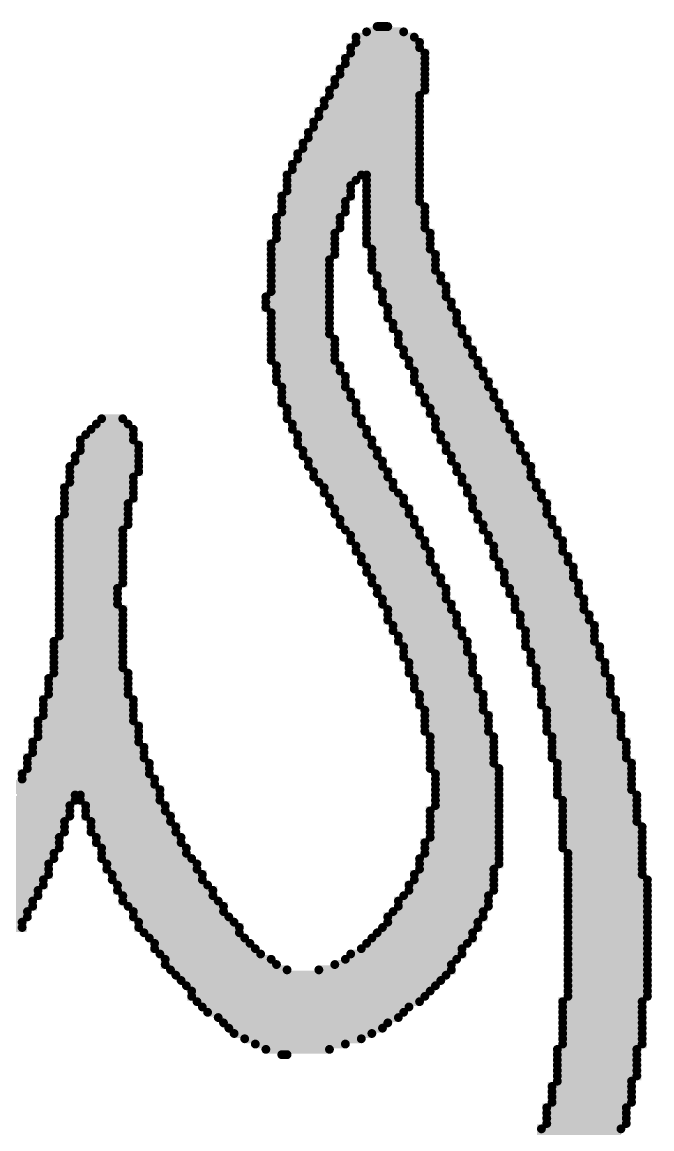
# Model space of a CAD drawing. Extents: x -3 to 111, y -1 to 54.
# Drawn here: x 79.297 to 81.108, y 12.597 to 15.78 of the extents above; entities that cross this region are included whole.
import ezdxf

# ---------------------------------------------------------------- set-up
doc = ezdxf.new("R2010")
doc.units = 0
doc.layers.add('PART_TOP_2DLINE_126', color=254, linetype='CONTINUOUS')

# ---------------------------------------------------------------- blocks, each defined once
blk = doc.blocks.new('SMOOTH_0$0254')
at = {"const_width": 0.0127}
blk.add_lwpolyline([(-0.00635, 0, 1), (0.00635, 0, 1)], format="xyb", close=True, dxfattribs=at)
blk = doc.blocks.new('PART_BODY_TOP_176')
at = {"layer": 'PART_TOP_2DLINE_126', "const_width": 0.0254}
for points in [[(5.8586, 5.5619), (5.9653, 5.5619)], [(5.8891, 5.5771), (5.9196, 5.5771)], [(6.011, 5.1352), (5.8586, 5.1352), (5.8586, 5.1504), (6.011, 5.1504), (6.011, 5.1657), (5.6452, 5.1657), (5.6452, 5.1809), (6.011, 5.1809), (6.011, 5.1961), (5.6605, 5.1961), (5.6605, 5.2114), (6.011, 5.2114), (6.011, 5.2266), (5.6757, 5.2266), (5.6757, 5.2419), (6.011, 5.2419), (6.011, 5.2571), (5.691, 5.2571), (5.691, 5.2723), (6.011, 5.2723), (6.011, 5.2876), (5.7062, 5.2876), (5.7062, 5.3028), (6.011, 5.3028), (6.011, 5.3181), (5.7214, 5.3181), (5.7214, 5.3333), (6.011, 5.3333), (6.011, 5.3485), (5.7367, 5.3485), (5.7367, 5.3638), (6.011, 5.3638), (6.011, 5.379), (5.7519, 5.379), (5.7519, 5.3943), (6.0262, 5.3943), (6.0262, 5.4095), (5.7672, 5.4095), (5.7672, 5.4247), (6.0262, 5.4247), (6.0262, 5.44), (5.7824, 5.44), (5.7824, 5.4552), (6.0262, 5.4552), (6.0262, 5.4705), (5.7976, 5.4705), (5.7976, 5.4857), (6.0262, 5.4857), (6.0262, 5.5009), (5.8129, 5.5009), (5.8129, 5.5162), (6.011, 5.5162), (6.011, 5.5314), (5.8281, 5.5314), (5.8281, 5.5467), (5.9958, 5.5467)], [(5.8281, 5.1352), (5.63, 5.1352), (5.63, 5.1504), (5.8434, 5.1504)], [(5.7976, 5.0437), (5.6148, 5.0437), (5.6148, 5.059), (5.7976, 5.059), (5.7976, 5.0742), (5.6148, 5.0742), (5.6148, 5.0895), (5.8129, 5.0895), (5.8129, 5.1047), (5.63, 5.1047), (5.63, 5.1199), (5.8129, 5.1199)], [(6.0262, 5.059), (5.8586, 5.059), (5.8586, 5.0742), (6.011, 5.0742), (6.011, 5.0895), (5.8586, 5.0895), (5.8586, 5.1047), (6.011, 5.1047), (6.011, 5.1199), (5.8586, 5.1199)], [(5.7824, 4.998), (5.5995, 4.998), (5.5995, 5.0133), (5.7824, 5.0133), (5.7824, 5.0285), (5.5995, 5.0285)], [(5.8738, 4.8761), (6.0567, 4.8761), (6.0567, 4.8913), (5.8738, 4.8913), (5.8738, 4.9066), (6.0567, 4.9066), (6.0567, 4.9218), (5.8738, 4.9218), (5.8738, 4.9371), (6.0415, 4.9371), (6.0415, 4.9523), (5.8586, 4.9523), (5.8586, 4.9675), (6.0415, 4.9675), (6.0415, 4.9828), (5.8586, 4.9828), (5.8586, 4.998), (6.0262, 4.998), (6.0262, 5.0133), (5.8586, 5.0133), (5.8586, 5.0285), (6.0262, 5.0285), (6.0262, 5.0437), (5.8586, 5.0437)], [(5.7519, 4.8761), (5.5843, 4.8761), (5.5843, 4.8913), (5.7519, 4.8913), (5.7519, 4.9066), (5.5843, 4.9066), (5.5843, 4.9218), (5.7672, 4.9218), (5.7672, 4.9371), (5.5843, 4.9371), (5.5843, 4.9523), (5.7672, 4.9523), (5.7672, 4.9675), (5.5995, 4.9675), (5.5995, 4.9828), (5.7672, 4.9828)], [(5.5843, 4.8609), (5.7519, 4.8609), (5.7519, 4.8456), (5.5843, 4.8456), (5.5843, 4.8304), (5.7519, 4.8304), (5.7519, 4.8151), (5.5843, 4.8151)], [(5.8891, 4.8609), (6.072, 4.8609), (6.072, 4.8456), (5.8891, 4.8456), (5.8891, 4.8304), (6.0872, 4.8304), (6.0872, 4.8151), (5.9043, 4.8151), (5.9043, 4.7999), (6.0872, 4.7999)], [(5.569, 4.7999), (5.7519, 4.7999), (5.7519, 4.7847), (5.569, 4.7847), (5.569, 4.7694), (5.7519, 4.7694), (5.7519, 4.7542), (5.5843, 4.7542), (5.5843, 4.7389), (5.7519, 4.7389), (5.7519, 4.7237), (5.5843, 4.7237), (5.5843, 4.7085), (5.7519, 4.7085), (5.7519, 4.6932), (5.5843, 4.6932)], [(5.9043, 4.7847), (6.1024, 4.7847), (6.1024, 4.7694), (5.9196, 4.7694)], [(6.1177, 4.7542), (5.9196, 4.7542), (5.9196, 4.7389), (6.1177, 4.7389), (6.1177, 4.7237), (5.9348, 4.7237), (5.9348, 4.7085), (6.1329, 4.7085), (6.1329, 4.6932), (5.95, 4.6932), (5.95, 4.678), (6.1482, 4.678), (6.1482, 4.6627), (5.95, 4.6627)], [(5.7672, 4.678), (5.5843, 4.678), (5.5843, 4.6627), (5.7672, 4.6627), (5.7672, 4.6475), (5.5843, 4.6475), (5.5843, 4.6323), (5.7672, 4.6323), (5.7672, 4.617), (5.5843, 4.617)], [(5.9653, 4.6475), (6.1634, 4.6475), (6.1634, 4.6323), (5.9653, 4.6323)], [(5.9805, 4.617), (6.1786, 4.617), (6.1786, 4.6018), (5.9805, 4.6018)], [(5.5995, 4.6018), (5.7824, 4.6018), (5.7824, 4.5865), (5.5995, 4.5865), (5.5995, 4.5713), (5.7976, 4.5713), (5.7976, 4.5561), (5.5995, 4.5561)], [(5.9958, 4.5865), (6.1939, 4.5865), (6.1939, 4.5713), (5.9958, 4.5713), (5.9958, 4.5561), (6.2091, 4.5561), (6.2091, 4.5408), (6.011, 4.5408), (6.011, 4.5256), (6.2244, 4.5256), (6.2244, 4.5103), (6.0262, 4.5103), (6.0262, 4.4951), (6.2396, 4.4951), (6.2396, 4.4799), (6.0415, 4.4799), (6.0415, 4.4646), (6.2548, 4.4646), (6.2548, 4.4494), (6.0567, 4.4494), (6.0567, 4.4341), (6.2701, 4.4341), (6.2701, 4.4189), (6.0567, 4.4189)], [(5.7976, 4.5408), (5.6148, 4.5408), (5.6148, 4.5256), (5.8129, 4.5256), (5.8129, 4.5103), (5.6148, 4.5103), (5.6148, 4.4951), (5.8281, 4.4951), (5.8281, 4.4799), (5.63, 4.4799), (5.63, 4.4646), (5.8281, 4.4646)], [(5.0966, 4.4494), (5.1576, 4.4494)], [(5.63, 4.4494), (5.8434, 4.4494), (5.8434, 4.4341), (5.6452, 4.4341), (5.6452, 4.4189), (5.8586, 4.4189), (5.8586, 4.4037), (5.6605, 4.4037), (5.6605, 4.3884), (5.8738, 4.3884), (5.8738, 4.3732), (5.6605, 4.3732)], [(5.0661, 4.4189), (5.188, 4.4189)], [(5.0814, 4.4341), (5.1728, 4.4341)], [(5.0509, 4.4037), (5.188, 4.4037), (5.188, 4.3884), (5.0356, 4.3884), (5.0356, 4.3732), (5.2033, 4.3732), (5.2033, 4.3579), (5.0356, 4.3579)], [(6.2853, 4.4037), (6.072, 4.4037), (6.072, 4.3884), (6.2853, 4.3884)], [(5.6757, 4.3579), (5.8891, 4.3579), (5.8891, 4.3427), (5.6757, 4.3427)], [(6.3006, 4.3732), (6.0872, 4.3732), (6.0872, 4.3579), (6.3006, 4.3579)], [(5.0204, 4.3427), (5.2033, 4.3427), (5.2033, 4.3275), (5.0204, 4.3275)], [(5.691, 4.3275), (5.9043, 4.3275), (5.9043, 4.3122), (5.691, 4.3122)], [(6.1024, 4.3427), (6.3158, 4.3427), (6.3158, 4.3275), (6.1024, 4.3275)], [(5.0052, 4.3122), (5.2033, 4.3122), (5.2033, 4.297), (5.0052, 4.297), (5.0052, 4.2817), (5.188, 4.2817), (5.188, 4.2665), (5.0052, 4.2665)], [(5.7062, 4.297), (5.9196, 4.297), (5.9196, 4.2817), (5.7062, 4.2817)], [(6.1177, 4.3122), (6.331, 4.3122), (6.331, 4.297), (6.1177, 4.297)], [(5.7214, 4.2665), (5.9348, 4.2665), (5.9348, 4.2513), (5.7367, 4.2513), (5.7367, 4.236), (5.95, 4.236)], [(6.331, 4.2817), (6.1329, 4.2817), (6.1329, 4.2665), (6.3463, 4.2665), (6.3463, 4.2513), (6.1482, 4.2513), (6.1482, 4.236), (6.3615, 4.236), (6.3615, 4.2208), (6.1634, 4.2208), (6.1634, 4.2055), (6.3768, 4.2055), (6.3768, 4.1903), (6.1634, 4.1903)], [(5.188, 4.2513), (4.9899, 4.2513), (4.9899, 4.236), (5.188, 4.236), (5.188, 4.2208), (4.9899, 4.2208), (4.9899, 4.2055), (5.1728, 4.2055), (5.1728, 4.1903), (4.9899, 4.1903), (4.9899, 4.1751), (5.1728, 4.1751), (5.1728, 4.1598), (4.9747, 4.1598)], [(5.7519, 4.2208), (5.9653, 4.2208), (5.9653, 4.2055), (5.7519, 4.2055)], [(5.7672, 4.1903), (5.9805, 4.1903), (5.9805, 4.1751), (5.7672, 4.1751)], [(5.7824, 4.1598), (5.9958, 4.1598), (5.9958, 4.1446), (5.7824, 4.1446)], [(6.3768, 4.1751), (6.1786, 4.1751), (6.1786, 4.1598), (6.392, 4.1598), (6.392, 4.1446), (6.1939, 4.1446), (6.1939, 4.1293), (6.4072, 4.1293), (6.4072, 4.1141), (6.2091, 4.1141), (6.2091, 4.0989), (6.4225, 4.0989), (6.4225, 4.0836), (6.2244, 4.0836)], [(5.1728, 4.1446), (4.9747, 4.1446), (4.9747, 4.1293), (5.1576, 4.1293), (5.1576, 4.1141), (4.9747, 4.1141), (4.9747, 4.0989), (5.1576, 4.0989), (5.1576, 4.0836), (4.9747, 4.0836)], [(5.7976, 4.1293), (6.011, 4.1293), (6.011, 4.1141), (5.8129, 4.1141), (5.8129, 4.0989), (6.0262, 4.0989), (6.0262, 4.0836), (5.8281, 4.0836), (5.8281, 4.0684), (6.0415, 4.0684)], [(5.1576, 4.0684), (4.9747, 4.0684), (4.9747, 4.0531), (5.1576, 4.0531), (5.1576, 4.0379), (4.9747, 4.0379), (4.9747, 4.0227), (5.1576, 4.0227), (5.1576, 4.0074), (4.9747, 4.0074), (4.9747, 3.9922), (5.1576, 3.9922), (5.1576, 3.9769), (4.9747, 3.9769)], [(6.4225, 4.0684), (6.2244, 4.0684), (6.2244, 4.0531), (6.4377, 4.0531), (6.4377, 4.0379), (6.2396, 4.0379), (6.2396, 4.0227), (6.453, 4.0227), (6.453, 4.0074), (6.2548, 4.0074), (6.2548, 3.9922), (6.453, 3.9922)], [(5.8434, 4.0531), (6.0415, 4.0531), (6.0415, 4.0379), (5.8434, 4.0379)], [(5.8586, 4.0227), (6.0567, 4.0227), (6.0567, 4.0074), (5.8586, 4.0074)], [(5.8738, 3.9922), (6.072, 3.9922), (6.072, 3.9769), (5.8738, 3.9769)], [(6.2548, 3.9769), (6.4682, 3.9769), (6.4682, 3.9617), (6.2701, 3.9617), (6.2701, 3.9465), (6.4682, 3.9465)], [(5.1423, 3.9617), (4.9747, 3.9617), (4.9747, 3.9465), (5.1423, 3.9465), (5.1423, 3.9312), (4.9747, 3.9312), (4.9747, 3.916), (5.1423, 3.916)], [(5.8891, 3.9617), (6.0872, 3.9617), (6.0872, 3.9465), (5.8891, 3.9465)], [(6.0872, 3.9312), (5.9043, 3.9312), (5.9043, 3.916), (6.1024, 3.916), (6.1024, 3.9007), (5.9196, 3.9007)], [(6.2853, 3.9312), (6.4834, 3.9312), (6.4834, 3.916), (6.2853, 3.916), (6.2853, 3.9007), (6.4834, 3.9007)], [(4.9747, 3.9007), (5.1576, 3.9007), (5.1576, 3.8855), (4.9747, 3.8855), (4.9747, 3.8703), (5.1576, 3.8703), (5.1576, 3.855), (4.9747, 3.855), (4.9747, 3.8398), (5.1576, 3.8398), (5.1576, 3.8245), (4.9747, 3.8245)], [(6.1177, 3.8855), (5.9196, 3.8855), (5.9196, 3.8703), (6.1177, 3.8703), (6.1177, 3.855), (5.9348, 3.855), (5.9348, 3.8398), (6.1329, 3.8398), (6.1329, 3.8245), (5.95, 3.8245), (5.95, 3.8093), (6.1482, 3.8093)], [(6.3006, 3.8855), (6.4987, 3.8855), (6.4987, 3.8703), (6.3006, 3.8703), (6.3006, 3.855), (6.5139, 3.855), (6.5139, 3.8398), (6.3158, 3.8398), (6.3158, 3.8245), (6.5139, 3.8245), (6.5139, 3.8093), (6.3158, 3.8093), (6.3158, 3.7941), (6.5292, 3.7941)], [(4.9594, 3.8093), (5.1576, 3.8093), (5.1576, 3.7941), (4.9594, 3.7941), (4.9594, 3.7788), (5.1576, 3.7788), (5.1576, 3.7636), (4.9594, 3.7636), (4.9594, 3.7483), (5.1576, 3.7483), (5.1576, 3.7331), (4.9594, 3.7331), (4.9594, 3.7179), (5.1728, 3.7179)], [(5.9653, 3.7941), (6.1482, 3.7941), (6.1482, 3.7788), (5.9653, 3.7788), (5.9653, 3.7636), (6.1634, 3.7636), (6.1634, 3.7483), (5.9805, 3.7483), (5.9805, 3.7331), (6.1634, 3.7331), (6.1634, 3.7179), (5.9805, 3.7179)], [(6.331, 3.7788), (6.5292, 3.7788), (6.5292, 3.7636), (6.331, 3.7636), (6.331, 3.7483), (6.5444, 3.7483), (6.5444, 3.7331), (6.3463, 3.7331), (6.3463, 3.7179), (6.5444, 3.7179)], [(4.9442, 3.7026), (5.1728, 3.7026), (5.1728, 3.6874), (4.9442, 3.6874), (4.9442, 3.6721), (5.1728, 3.6721), (5.1728, 3.6569), (4.9442, 3.6569)], [(6.1786, 3.7026), (5.9958, 3.7026), (5.9958, 3.6874), (6.1786, 3.6874), (6.1786, 3.6721), (5.9958, 3.6721)], [(6.5596, 3.7026), (6.3463, 3.7026), (6.3463, 3.6874), (6.5596, 3.6874), (6.5596, 3.6721), (6.3615, 3.6721), (6.3615, 3.6569), (6.5596, 3.6569)], [(6.011, 3.6569), (6.1939, 3.6569), (6.1939, 3.6417), (6.011, 3.6417), (6.011, 3.6264), (6.1939, 3.6264), (6.1939, 3.6112), (6.0262, 3.6112), (6.0262, 3.5959), (6.2091, 3.5959), (6.2091, 3.5807), (6.0262, 3.5807), (6.0262, 3.5655), (6.2091, 3.5655), (6.2091, 3.5502), (6.0262, 3.5502)], [(5.188, 3.6417), (4.929, 3.6417), (4.929, 3.6264), (5.188, 3.6264), (5.188, 3.6112), (4.929, 3.6112), (4.929, 3.5959), (5.188, 3.5959), (5.188, 3.5807), (4.9137, 3.5807), (4.9137, 3.5655), (5.2033, 3.5655), (5.2033, 3.5502), (4.9137, 3.5502), (4.9137, 3.535), (5.2033, 3.535), (5.2033, 3.5197), (4.8985, 3.5197), (4.8985, 3.5045), (5.2185, 3.5045), (5.2185, 3.4893), (4.8985, 3.4893)], [(6.5749, 3.6417), (6.3615, 3.6417), (6.3615, 3.6264), (6.5749, 3.6264), (6.5749, 3.6112), (6.3768, 3.6112), (6.3768, 3.5959), (6.5901, 3.5959), (6.5901, 3.5807), (6.3768, 3.5807), (6.3768, 3.5655), (6.5901, 3.5655), (6.5901, 3.5502), (6.3768, 3.5502)], [(6.2244, 3.535), (6.0415, 3.535), (6.0415, 3.5197), (6.2244, 3.5197), (6.2244, 3.5045), (6.0415, 3.5045), (6.0415, 3.4893), (6.2244, 3.4893), (6.2244, 3.474), (6.0415, 3.474), (6.0415, 3.4588), (6.2244, 3.4588)], [(6.5901, 3.535), (6.392, 3.535), (6.392, 3.5197), (6.6054, 3.5197), (6.6054, 3.5045), (6.392, 3.5045), (6.392, 3.4893), (6.6054, 3.4893), (6.6054, 3.474), (6.392, 3.474)], [(5.2185, 3.474), (4.8832, 3.474), (4.8832, 3.4588), (5.2338, 3.4588)], [(6.4072, 3.4588), (6.6206, 3.4588), (6.6206, 3.4435), (6.4072, 3.4435), (6.4072, 3.4283), (6.6206, 3.4283), (6.6206, 3.4131), (6.4072, 3.4131), (6.4072, 3.3978), (6.6206, 3.3978), (6.6206, 3.3826), (6.4072, 3.3826), (6.4072, 3.3673), (6.6358, 3.3673)], [(4.8832, 3.4435), (5.2338, 3.4435), (5.2338, 3.4283), (4.868, 3.4283), (4.868, 3.4131), (5.249, 3.4131), (5.249, 3.3978), (4.8528, 3.3978), (4.8528, 3.3826), (5.2642, 3.3826), (5.2642, 3.3673), (5.0356, 3.3673), (5.0356, 3.3521), (5.2642, 3.3521)], [(6.0567, 3.4283), (6.2396, 3.4283), (6.2396, 3.4131), (6.0567, 3.4131), (6.0567, 3.3978), (6.2396, 3.3978), (6.2396, 3.3826), (6.0567, 3.3826), (6.0567, 3.3673), (6.2396, 3.3673), (6.2396, 3.3521), (6.0567, 3.3521), (6.0567, 3.3369), (6.2396, 3.3369), (6.2396, 3.3216), (6.0415, 3.3216), (6.0415, 3.3064), (6.2396, 3.3064), (6.2396, 3.2911), (6.0415, 3.2911), (6.0415, 3.2759), (6.2396, 3.2759), (6.2396, 3.2607), (6.0415, 3.2607), (6.0415, 3.2454), (6.2396, 3.2454), (6.2396, 3.2302), (6.0262, 3.2302), (6.0262, 3.2149), (6.2396, 3.2149), (6.2396, 3.1997), (6.0262, 3.1997)], [(6.0415, 3.4435), (6.2396, 3.4435)], [(4.8528, 3.3673), (5.0204, 3.3673), (5.0204, 3.3521), (4.8375, 3.3521), (4.8375, 3.3369), (5.0052, 3.3369), (5.0052, 3.3216), (4.8223, 3.3216), (4.8223, 3.3064), (5.0052, 3.3064)], [(5.0509, 3.3369), (5.2795, 3.3369), (5.2795, 3.3216), (5.0509, 3.3216), (5.0509, 3.3064), (5.2947, 3.3064), (5.2947, 3.2911), (5.0661, 3.2911), (5.0661, 3.2759), (5.31, 3.2759), (5.31, 3.2607), (5.0661, 3.2607)], [(6.4225, 3.3521), (6.6358, 3.3521), (6.6358, 3.3369), (6.4225, 3.3369), (6.4225, 3.3216), (6.6358, 3.3216), (6.6358, 3.3064), (6.4225, 3.3064), (6.4225, 3.2911), (6.6358, 3.2911)], [(4.807, 3.2911), (4.9899, 3.2911), (4.9899, 3.2759), (4.807, 3.2759)], [(6.6511, 3.2759), (6.4225, 3.2759), (6.4225, 3.2607), (6.6511, 3.2607), (6.6511, 3.2454), (6.4225, 3.2454), (6.4225, 3.2302), (6.6511, 3.2302), (6.6511, 3.2149), (6.4225, 3.2149)], [(4.9899, 3.2607), (4.7918, 3.2607), (4.7918, 3.2454), (4.9747, 3.2454), (4.9747, 3.2302), (4.7766, 3.2302), (4.7766, 3.2149), (4.9747, 3.2149)], [(5.3252, 3.2454), (5.0814, 3.2454), (5.0814, 3.2302), (5.3252, 3.2302)], [(5.3404, 3.2149), (5.0966, 3.2149), (5.0966, 3.1997), (5.3404, 3.1997)], [(4.9594, 3.1997), (4.7613, 3.1997), (4.7613, 3.1845), (4.9594, 3.1845)], [(5.0966, 3.1845), (5.3557, 3.1845)], [(6.011, 3.1845), (6.2396, 3.1845), (6.2396, 3.1692), (6.011, 3.1692), (6.011, 3.154), (6.2244, 3.154), (6.2244, 3.1387), (5.9958, 3.1387), (5.9958, 3.1235), (6.2244, 3.1235), (6.2244, 3.1083), (5.9805, 3.1083), (5.9805, 3.093), (6.2244, 3.093)], [(6.6511, 3.1997), (6.4377, 3.1997), (6.4377, 3.1845), (6.6511, 3.1845)], [(4.9442, 3.1692), (4.7461, 3.1692), (4.7461, 3.154), (4.9442, 3.154), (4.9442, 3.1387), (4.7308, 3.1387)], [(5.3709, 3.1692), (5.1118, 3.1692), (5.1118, 3.154), (5.3709, 3.154)], [(5.1271, 3.1387), (5.3862, 3.1387), (5.3862, 3.1235), (5.1271, 3.1235)], [(6.4377, 3.1692), (6.6511, 3.1692), (6.6511, 3.154), (6.4377, 3.154), (6.4377, 3.1387), (6.6511, 3.1387)], [(4.7156, 3.1235), (4.929, 3.1235), (4.929, 3.1083), (4.7156, 3.1083)], [(5.4014, 3.1083), (5.1423, 3.1083), (5.1423, 3.093), (5.4166, 3.093), (5.4166, 3.0778), (5.1576, 3.0778), (5.1576, 3.0625), (5.4319, 3.0625)], [(6.6663, 3.1235), (6.4377, 3.1235), (6.4377, 3.1083), (6.6663, 3.1083)], [(4.7004, 3.093), (4.9137, 3.093), (4.9137, 3.0778), (4.6851, 3.0778), (4.6851, 3.0625), (4.8985, 3.0625), (4.8985, 3.0473), (4.6699, 3.0473)], [(5.9653, 3.0778), (6.2091, 3.0778), (6.2091, 3.0625), (5.95, 3.0625), (5.95, 3.0473), (6.2091, 3.0473)], [(6.4377, 3.093), (6.6663, 3.093), (6.6663, 3.0778), (6.4377, 3.0778), (6.4377, 3.0625), (6.6663, 3.0625), (6.6663, 3.0473), (6.4377, 3.0473), (6.4377, 3.0321), (6.6663, 3.0321), (6.6663, 3.0168), (6.4377, 3.0168), (6.4377, 3.0016), (6.6663, 3.0016), (6.6663, 2.9863), (6.4377, 2.9863), (6.4377, 2.9711), (6.6663, 2.9711), (6.6663, 2.9559), (6.4377, 2.9559), (6.4377, 2.9406), (6.6663, 2.9406), (6.6663, 2.9254), (6.4377, 2.9254), (6.4377, 2.9101), (6.6663, 2.9101), (6.6663, 2.8949), (6.4377, 2.8949), (6.4377, 2.8797), (6.6663, 2.8797), (6.6663, 2.8644), (6.4377, 2.8644), (6.4377, 2.8492), (6.6663, 2.8492), (6.6663, 2.8339), (6.4377, 2.8339), (6.4377, 2.8187), (6.6663, 2.8187), (6.6663, 2.8035), (6.4377, 2.8035), (6.4377, 2.7882), (6.6663, 2.7882)], [(5.1728, 3.0473), (5.4471, 3.0473), (5.4471, 3.0321), (5.188, 3.0321), (5.188, 3.0168), (5.4624, 3.0168)], [(4.8832, 3.0321), (4.6546, 3.0321), (4.6546, 3.0168), (4.8832, 3.0168)], [(5.9348, 3.0321), (6.1939, 3.0321), (6.1939, 3.0168), (5.9196, 3.0168), (5.9196, 3.0016), (6.1786, 3.0016), (6.1786, 2.9863), (5.9043, 2.9863)], [(4.6394, 3.0016), (4.868, 3.0016), (4.868, 2.9863), (4.6242, 2.9863)], [(5.4776, 3.0016), (5.2033, 3.0016), (5.2033, 2.9863), (5.4928, 2.9863), (5.4928, 2.9711), (5.2185, 2.9711)], [(5.2338, 2.9559), (5.5081, 2.9559)], [(5.8891, 2.9711), (6.1634, 2.9711), (6.1634, 2.9559), (5.8738, 2.9559)], [(5.5233, 2.9406), (5.249, 2.9406), (5.249, 2.9254), (5.5386, 2.9254)], [(5.8434, 2.9254), (6.1329, 2.9254), (6.1329, 2.9101), (5.8129, 2.9101)], [(5.8586, 2.9406), (6.1482, 2.9406)], [(5.2642, 2.9101), (5.5538, 2.9101)], [(5.5843, 2.8949), (5.2795, 2.8949), (5.2795, 2.8797), (5.5995, 2.8797)], [(5.7976, 2.8949), (6.1177, 2.8949)], [(5.2947, 2.8644), (5.63, 2.8644)], [(5.7672, 2.8797), (6.1024, 2.8797), (6.1024, 2.8644), (5.7214, 2.8644)], [(5.31, 2.8492), (6.0872, 2.8492)], [(5.3252, 2.8339), (6.072, 2.8339)], [(5.3404, 2.8187), (6.0567, 2.8187)], [(6.0415, 2.8035), (5.3557, 2.8035), (5.3557, 2.7882), (6.0262, 2.7882)], [(5.3709, 2.773), (6.011, 2.773)], [(5.3862, 2.7577), (5.9805, 2.7577)], [(6.6511, 2.773), (6.4225, 2.773), (6.4225, 2.7577), (6.6511, 2.7577), (6.6511, 2.7425), (6.4225, 2.7425), (6.4225, 2.7273), (6.6511, 2.7273), (6.6511, 2.712), (6.4225, 2.712), (6.4225, 2.6968), (6.6511, 2.6968), (6.6511, 2.6815), (6.4225, 2.6815), (6.4225, 2.6663), (6.6511, 2.6663), (6.6511, 2.6511), (6.4225, 2.6511)], [(5.4014, 2.7425), (5.9653, 2.7425)], [(5.4319, 2.7273), (5.95, 2.7273)], [(5.4471, 2.712), (5.9196, 2.712)], [(5.4624, 2.6968), (5.9043, 2.6968)], [(5.4776, 2.6815), (5.8738, 2.6815)], [(5.5081, 2.6663), (5.8434, 2.6663)], [(5.5386, 2.6511), (5.7976, 2.6511)], [(5.569, 2.6358), (5.7519, 2.6358)], [(6.4072, 2.6358), (6.6358, 2.6358), (6.6358, 2.6206), (6.4072, 2.6206), (6.4072, 2.6053), (6.6358, 2.6053), (6.6358, 2.5901), (6.4072, 2.5901), (6.4072, 2.5749), (6.6358, 2.5749), (6.6358, 2.5596), (6.4072, 2.5596), (6.4072, 2.5444), (6.6206, 2.5444), (6.6206, 2.5291), (6.392, 2.5291), (6.392, 2.5139), (6.6206, 2.5139), (6.6206, 2.4987), (6.392, 2.4987), (6.392, 2.4834), (6.6206, 2.4834)], [(5.6148, 2.6206), (5.63, 2.6206)], [(6.6054, 2.4682), (6.3768, 2.4682), (6.3768, 2.4529), (6.6054, 2.4529), (6.6054, 2.4377), (6.3768, 2.4377), (6.3768, 2.4225), (6.6054, 2.4225)], [(6.5901, 2.4072), (6.3615, 2.4072), (6.3615, 2.392), (6.5901, 2.392)]]:
    blk.add_lwpolyline(points, dxfattribs=at)
at = {"layer": 'PART_TOP_2DLINE_126'}
for p in [(5.8586, 5.5619), (5.8891, 5.5771), (5.9196, 5.5771), (5.9653, 5.5619), (5.8281, 5.5467), (5.8281, 5.5314), (5.9958, 5.5467), (6.011, 5.5314), (5.8129, 5.5162), (5.8129, 5.5009), (6.011, 5.5162), (6.0262, 5.5009), (5.7976, 5.4857), (5.7976, 5.4705), (6.0262, 5.4857), (6.0262, 5.4705), (5.7824, 5.4552), (5.7824, 5.44), (6.0262, 5.4552), (6.0262, 5.44), (5.7672, 5.4247), (5.7672, 5.4095), (6.0262, 5.4247), (6.0262, 5.4095), (5.7519, 5.3943), (5.7519, 5.379), (6.011, 5.379), (6.0262, 5.3943), (5.7367, 5.3638), (5.7367, 5.3485), (6.011, 5.3638), (6.011, 5.3485), (5.7062, 5.3028), (5.7214, 5.3333), (5.7214, 5.3181), (6.011, 5.3333), (6.011, 5.3181), (6.011, 5.3028), (5.691, 5.2723), (5.7062, 5.2876), (6.011, 5.2876), (6.011, 5.2723), (5.6757, 5.2419), (5.691, 5.2571), (6.011, 5.2571), (6.011, 5.2419), (5.6605, 5.2114), (5.6757, 5.2266), (6.011, 5.2266), (6.011, 5.2114), (5.6452, 5.1809), (5.6605, 5.1961), (6.011, 5.1961), (6.011, 5.1809), (5.63, 5.1504), (5.6452, 5.1657), (5.8434, 5.1504), (5.8586, 5.1504), (6.011, 5.1657), (6.011, 5.1504), (5.63, 5.1352), (5.63, 5.1199), (5.8129, 5.1199), (5.8281, 5.1352), (5.8586, 5.1352), (5.8586, 5.1199), (6.011, 5.1352), (6.011, 5.1199), (5.6148, 5.0895), (5.63, 5.1047), (5.8129, 5.1047), (5.8129, 5.0895), (5.8586, 5.1047), (5.8586, 5.0895), (6.011, 5.1047), (6.011, 5.0895), (5.6148, 5.0742), (5.6148, 5.059), (5.7976, 5.0742), (5.7976, 5.059), (5.8586, 5.0742), (5.8586, 5.059), (6.011, 5.0742), (6.0262, 5.059), (5.5995, 5.0285), (5.6148, 5.0437), (5.7824, 5.0285), (5.7976, 5.0437), (5.8586, 5.0437), (5.8586, 5.0285), (6.0262, 5.0437), (6.0262, 5.0285), (5.5995, 5.0133), (5.5995, 4.998), (5.7824, 5.0133), (5.7824, 4.998), (5.8586, 5.0133), (5.8586, 4.998), (6.0262, 5.0133), (6.0262, 4.998), (5.5843, 4.9523), (5.5995, 4.9828), (5.5995, 4.9675), (5.7672, 4.9828), (5.7672, 4.9675), (5.7672, 4.9523), (5.8586, 4.9828), (5.8586, 4.9675), (5.8586, 4.9523), (6.0415, 4.9828), (6.0415, 4.9675), (6.0415, 4.9523), (5.5843, 4.9371), (5.5843, 4.9218), (5.7672, 4.9371), (5.7672, 4.9218), (5.8738, 4.9371), (5.8738, 4.9218), (6.0415, 4.9371), (6.0567, 4.9218), (5.5843, 4.9066), (5.5843, 4.8913), (5.7519, 4.9066), (5.7519, 4.8913), (5.8738, 4.9066), (5.8738, 4.8913), (6.0567, 4.9066), (6.0567, 4.8913), (5.5843, 4.8761), (5.5843, 4.8609), (5.7519, 4.8761), (5.7519, 4.8609), (5.8738, 4.8761), (5.8891, 4.8609), (6.0567, 4.8761), (6.072, 4.8609), (5.5843, 4.8456), (5.5843, 4.8304), (5.7519, 4.8456), (5.7519, 4.8304), (5.8891, 4.8456), (5.8891, 4.8304), (6.072, 4.8456), (6.0872, 4.8304), (5.569, 4.7999), (5.5843, 4.8151), (5.7519, 4.8151), (5.7519, 4.7999), (5.9043, 4.8151), (5.9043, 4.7999), (6.0872, 4.8151), (6.0872, 4.7999), (5.569, 4.7847), (5.569, 4.7694), (5.7519, 4.7847), (5.7519, 4.7694), (5.9043, 4.7847), (5.9196, 4.7694), (6.1024, 4.7847), (6.1024, 4.7694), (5.5843, 4.7542), (5.5843, 4.7389), (5.7519, 4.7542), (5.7519, 4.7389), (5.9196, 4.7542), (5.9196, 4.7389), (6.1177, 4.7542), (6.1177, 4.7389), (5.5843, 4.7237), (5.5843, 4.7085), (5.7519, 4.7237), (5.7519, 4.7085), (5.9348, 4.7237), (5.9348, 4.7085), (6.1177, 4.7237), (6.1329, 4.7085), (5.5843, 4.6932), (5.5843, 4.678), (5.7519, 4.6932), (5.7672, 4.678), (5.95, 4.6932), (5.95, 4.678), (6.1329, 4.6932), (6.1482, 4.678), (5.5843, 4.6627), (5.5843, 4.6475), (5.7672, 4.6627), (5.7672, 4.6475), (5.95, 4.6627), (5.9653, 4.6475), (6.1482, 4.6627), (6.1634, 4.6475), (5.5843, 4.6323), (5.5843, 4.617), (5.7672, 4.6323), (5.7672, 4.617), (5.9653, 4.6323), (5.9805, 4.617), (6.1634, 4.6323), (6.1786, 4.617), (5.5995, 4.6018), (5.5995, 4.5865), (5.5995, 4.5713), (5.7824, 4.6018), (5.7824, 4.5865), (5.7976, 4.5713), (5.9805, 4.6018), (5.9958, 4.5865), (5.9958, 4.5713), (6.1786, 4.6018), (6.1939, 4.5865), (6.1939, 4.5713), (5.5995, 4.5561), (5.6148, 4.5408), (5.7976, 4.5561), (5.7976, 4.5408), (5.9958, 4.5561), (6.011, 4.5408), (6.2091, 4.5561), (6.2091, 4.5408), (5.6148, 4.5256), (5.6148, 4.5103), (5.8129, 4.5256), (5.8129, 4.5103), (6.011, 4.5256), (6.0262, 4.5103), (6.2244, 4.5256), (6.2244, 4.5103), (5.6148, 4.4951), (5.63, 4.4799), (5.8281, 4.4951), (5.8281, 4.4799), (6.0262, 4.4951), (6.0415, 4.4799), (6.2396, 4.4951), (6.2396, 4.4799), (5.0966, 4.4494), (5.1576, 4.4494), (5.63, 4.4646), (5.63, 4.4494), (5.8281, 4.4646), (5.8434, 4.4494), (6.0415, 4.4646), (6.0567, 4.4494), (6.2548, 4.4646), (6.2548, 4.4494), (5.0661, 4.4189), (5.0814, 4.4341), (5.1728, 4.4341), (5.188, 4.4189), (5.6452, 4.4341), (5.6452, 4.4189), (5.8434, 4.4341), (5.8586, 4.4189), (6.0567, 4.4341), (6.0567, 4.4189), (6.2701, 4.4341), (6.2701, 4.4189), (5.0356, 4.3884), (5.0509, 4.4037), (5.188, 4.4037), (5.188, 4.3884), (5.6605, 4.4037), (5.6605, 4.3884), (5.8586, 4.4037), (5.8738, 4.3884), (6.072, 4.4037), (6.072, 4.3884), (6.2853, 4.4037), (6.2853, 4.3884), (5.0356, 4.3732), (5.0356, 4.3579), (5.2033, 4.3732), (5.2033, 4.3579), (5.6605, 4.3732), (5.6757, 4.3579), (5.8738, 4.3732), (5.8891, 4.3579), (6.0872, 4.3732), (6.0872, 4.3579), (6.3006, 4.3732), (6.3006, 4.3579), (5.0204, 4.3427), (5.0204, 4.3275), (5.2033, 4.3427), (5.2033, 4.3275), (5.6757, 4.3427), (5.691, 4.3275), (5.8891, 4.3427), (5.9043, 4.3275), (6.1024, 4.3427), (6.1024, 4.3275), (6.3158, 4.3427), (6.3158, 4.3275), (5.0052, 4.3122), (5.0052, 4.297), (5.2033, 4.3122), (5.2033, 4.297), (5.691, 4.3122), (5.7062, 4.297), (5.9043, 4.3122), (5.9196, 4.297), (6.1177, 4.3122), (6.1177, 4.297), (6.331, 4.3122), (6.331, 4.297), (5.0052, 4.2817), (5.0052, 4.2665), (5.188, 4.2817), (5.188, 4.2665), (5.7062, 4.2817), (5.7214, 4.2665), (5.9196, 4.2817), (5.9348, 4.2665), (6.1329, 4.2817), (6.1329, 4.2665), (6.331, 4.2817), (6.3463, 4.2665), (4.9899, 4.2513), (4.9899, 4.236), (4.9899, 4.2208), (5.188, 4.2513), (5.188, 4.236), (5.188, 4.2208), (5.7367, 4.2513), (5.7367, 4.236), (5.7519, 4.2208), (5.9348, 4.2513), (5.95, 4.236), (5.9653, 4.2208), (6.1482, 4.2513), (6.1482, 4.236), (6.1634, 4.2208), (6.3463, 4.2513), (6.3615, 4.236), (6.3615, 4.2208), (4.9899, 4.2055), (4.9899, 4.1903), (5.1728, 4.2055), (5.1728, 4.1903), (5.7519, 4.2055), (5.7672, 4.1903), (5.9653, 4.2055), (5.9805, 4.1903), (6.1634, 4.2055), (6.1634, 4.1903), (6.3768, 4.2055), (6.3768, 4.1903), (4.9747, 4.1598), (4.9899, 4.1751), (5.1728, 4.1751), (5.1728, 4.1598), (5.7672, 4.1751), (5.7824, 4.1598), (5.9805, 4.1751), (5.9958, 4.1598), (6.1786, 4.1751), (6.1786, 4.1598), (6.3768, 4.1751), (6.392, 4.1598), (4.9747, 4.1446), (4.9747, 4.1293), (5.1576, 4.1293), (5.1728, 4.1446), (5.7824, 4.1446), (5.7976, 4.1293), (5.9958, 4.1446), (6.011, 4.1293), (6.1939, 4.1446), (6.1939, 4.1293), (6.392, 4.1446), (6.4072, 4.1293), (4.9747, 4.1141), (4.9747, 4.0989), (5.1576, 4.1141), (5.1576, 4.0989), (5.8129, 4.1141), (5.8129, 4.0989), (6.011, 4.1141), (6.0262, 4.0989), (6.2091, 4.1141), (6.2091, 4.0989), (6.4072, 4.1141), (6.4225, 4.0989), (4.9747, 4.0836), (4.9747, 4.0684), (5.1576, 4.0836), (5.1576, 4.0684), (5.8281, 4.0836), (5.8281, 4.0684), (6.0262, 4.0836), (6.0415, 4.0684), (6.2244, 4.0836), (6.2244, 4.0684), (6.4225, 4.0836), (6.4225, 4.0684), (4.9747, 4.0531), (4.9747, 4.0379), (5.1576, 4.0531), (5.1576, 4.0379), (5.8434, 4.0531), (5.8434, 4.0379), (6.0415, 4.0531), (6.0415, 4.0379), (6.2244, 4.0531), (6.2396, 4.0379), (6.4377, 4.0531), (6.4377, 4.0379), (4.9747, 4.0227), (4.9747, 4.0074), (5.1576, 4.0227), (5.1576, 4.0074), (5.8586, 4.0227), (5.8586, 4.0074), (6.0567, 4.0227), (6.0567, 4.0074), (6.2396, 4.0227), (6.2548, 4.0074), (6.453, 4.0227), (6.453, 4.0074), (4.9747, 3.9922), (4.9747, 3.9769), (5.1576, 3.9922), (5.1576, 3.9769), (5.8738, 3.9922), (5.8738, 3.9769), (6.072, 3.9922), (6.072, 3.9769), (6.2548, 3.9922), (6.2548, 3.9769), (6.453, 3.9922), (6.4682, 3.9769), (4.9747, 3.9617), (4.9747, 3.9465), (5.1423, 3.9617), (5.1423, 3.9465), (5.8891, 3.9617), (5.8891, 3.9465), (6.0872, 3.9617), (6.0872, 3.9465), (6.2701, 3.9617), (6.2701, 3.9465), (6.4682, 3.9617), (6.4682, 3.9465), (4.9747, 3.9312), (4.9747, 3.916), (5.1423, 3.9312), (5.1423, 3.916), (5.9043, 3.9312), (5.9043, 3.916), (6.0872, 3.9312), (6.1024, 3.916), (6.2853, 3.9312), (6.2853, 3.916), (6.4834, 3.9312), (6.4834, 3.916), (4.9747, 3.9007), (4.9747, 3.8855), (4.9747, 3.8703), (5.1576, 3.9007), (5.1576, 3.8855), (5.1576, 3.8703), (5.9196, 3.9007), (5.9196, 3.8855), (5.9196, 3.8703), (6.1024, 3.9007), (6.1177, 3.8855), (6.1177, 3.8703), (6.2853, 3.9007), (6.3006, 3.8855), (6.3006, 3.8703), (6.4834, 3.9007), (6.4987, 3.8855), (6.4987, 3.8703), (4.9747, 3.855), (4.9747, 3.8398), (5.1576, 3.855), (5.1576, 3.8398), (5.9348, 3.855), (5.9348, 3.8398), (6.1177, 3.855), (6.1329, 3.8398), (6.3006, 3.855), (6.3158, 3.8398), (6.5139, 3.855), (6.5139, 3.8398), (4.9594, 3.8093), (4.9747, 3.8245), (5.1576, 3.8245), (5.1576, 3.8093), (5.95, 3.8245), (5.95, 3.8093), (6.1329, 3.8245), (6.1482, 3.8093), (6.3158, 3.8245), (6.3158, 3.8093), (6.5139, 3.8245), (6.5139, 3.8093), (4.9594, 3.7941), (4.9594, 3.7788), (5.1576, 3.7941), (5.1576, 3.7788), (5.9653, 3.7941), (5.9653, 3.7788), (6.1482, 3.7941), (6.1482, 3.7788), (6.3158, 3.7941), (6.331, 3.7788), (6.5292, 3.7941), (6.5292, 3.7788), (4.9594, 3.7636), (4.9594, 3.7483), (5.1576, 3.7636), (5.1576, 3.7483), (5.9653, 3.7636), (5.9805, 3.7483), (6.1634, 3.7636), (6.1634, 3.7483), (6.331, 3.7636), (6.331, 3.7483), (6.5292, 3.7636), (6.5444, 3.7483), (4.9594, 3.7331), (4.9594, 3.7179), (5.1576, 3.7331), (5.1728, 3.7179), (5.9805, 3.7331), (5.9805, 3.7179), (6.1634, 3.7331), (6.1634, 3.7179), (6.3463, 3.7331), (6.3463, 3.7179), (6.5444, 3.7331), (6.5444, 3.7179), (4.9442, 3.7026), (4.9442, 3.6874), (5.1728, 3.7026), (5.1728, 3.6874), (5.9958, 3.7026), (5.9958, 3.6874), (6.1786, 3.7026), (6.1786, 3.6874), (6.3463, 3.7026), (6.3463, 3.6874), (6.5596, 3.7026), (6.5596, 3.6874), (4.9442, 3.6721), (4.9442, 3.6569), (5.1728, 3.6721), (5.1728, 3.6569), (5.9958, 3.6721), (6.011, 3.6569), (6.1786, 3.6721), (6.1939, 3.6569), (6.3615, 3.6721), (6.3615, 3.6569), (6.5596, 3.6721), (6.5596, 3.6569), (4.929, 3.6417), (4.929, 3.6264), (5.188, 3.6417), (5.188, 3.6264), (6.011, 3.6417), (6.011, 3.6264), (6.1939, 3.6417), (6.1939, 3.6264), (6.3615, 3.6417), (6.3615, 3.6264), (6.5749, 3.6417), (6.5749, 3.6264), (4.929, 3.6112), (4.929, 3.5959), (5.188, 3.6112), (5.188, 3.5959), (6.0262, 3.6112), (6.0262, 3.5959), (6.1939, 3.6112), (6.2091, 3.5959), (6.3768, 3.6112), (6.3768, 3.5959), (6.5749, 3.6112), (6.5901, 3.5959), (4.9137, 3.5807), (4.9137, 3.5655), (5.188, 3.5807), (5.2033, 3.5655), (6.0262, 3.5807), (6.0262, 3.5655), (6.2091, 3.5807), (6.2091, 3.5655), (6.3768, 3.5807), (6.3768, 3.5655), (6.5901, 3.5807), (6.5901, 3.5655), (4.9137, 3.5502), (4.9137, 3.535), (5.2033, 3.5502), (5.2033, 3.535), (6.0262, 3.5502), (6.0415, 3.535), (6.2091, 3.5502), (6.2244, 3.535), (6.3768, 3.5502), (6.392, 3.535), (6.5901, 3.5502), (6.5901, 3.535), (4.8985, 3.5197), (4.8985, 3.5045), (4.8985, 3.4893), (5.2033, 3.5197), (5.2185, 3.5045), (5.2185, 3.4893), (6.0415, 3.5197), (6.0415, 3.5045), (6.0415, 3.4893), (6.2244, 3.5197), (6.2244, 3.5045), (6.2244, 3.4893), (6.392, 3.5197), (6.392, 3.5045), (6.392, 3.4893), (6.6054, 3.5197), (6.6054, 3.5045), (6.6054, 3.4893), (4.8832, 3.474), (4.8832, 3.4588), (5.2185, 3.474), (5.2338, 3.4588), (6.0415, 3.474), (6.0415, 3.4588), (6.2244, 3.474), (6.2244, 3.4588), (6.392, 3.474), (6.4072, 3.4588), (6.6054, 3.474), (6.6206, 3.4588), (4.868, 3.4283), (4.8832, 3.4435), (5.2338, 3.4435), (5.2338, 3.4283), (6.0415, 3.4435), (6.0567, 3.4283), (6.2396, 3.4435), (6.2396, 3.4283), (6.4072, 3.4435), (6.4072, 3.4283), (6.6206, 3.4435), (6.6206, 3.4283), (4.868, 3.4131), (5.249, 3.4131), (5.249, 3.3978), (6.0567, 3.4131), (6.0567, 3.3978), (6.2396, 3.4131), (6.2396, 3.3978), (6.4072, 3.4131), (6.4072, 3.3978), (6.6206, 3.4131), (6.6206, 3.3978), (5.0204, 3.3673), (5.0356, 3.3673), (5.2642, 3.3826), (5.2642, 3.3673), (6.0567, 3.3826), (6.0567, 3.3673), (6.2396, 3.3826), (6.2396, 3.3673), (6.4072, 3.3826), (6.4072, 3.3673), (6.6206, 3.3826), (6.6358, 3.3673), (5.0052, 3.3369), (5.0204, 3.3521), (5.0356, 3.3521), (5.0509, 3.3369), (5.2642, 3.3521), (5.2795, 3.3369), (6.0567, 3.3521), (6.0567, 3.3369), (6.2396, 3.3521), (6.2396, 3.3369), (6.4225, 3.3521), (6.4225, 3.3369), (6.6358, 3.3521), (6.6358, 3.3369), (5.0052, 3.3216), (5.0052, 3.3064), (5.0509, 3.3216), (5.0509, 3.3064), (5.2795, 3.3216), (5.2947, 3.3064), (6.0415, 3.3216), (6.0415, 3.3064), (6.2396, 3.3216), (6.2396, 3.3064), (6.4225, 3.3216), (6.4225, 3.3064), (6.6358, 3.3216), (6.6358, 3.3064), (4.9899, 3.2911), (4.9899, 3.2759), (5.0661, 3.2911), (5.0661, 3.2759), (5.2947, 3.2911), (5.31, 3.2759), (6.0415, 3.2911), (6.0415, 3.2759), (6.2396, 3.2911), (6.2396, 3.2759), (6.4225, 3.2911), (6.4225, 3.2759), (6.6358, 3.2911), (6.6511, 3.2759), (4.9747, 3.2454), (4.9899, 3.2607), (5.0661, 3.2607), (5.0814, 3.2454), (5.31, 3.2607), (5.3252, 3.2454), (6.0415, 3.2607), (6.0415, 3.2454), (6.2396, 3.2607), (6.2396, 3.2454), (6.4225, 3.2607), (6.4225, 3.2454), (6.6511, 3.2607), (6.6511, 3.2454), (4.9747, 3.2302), (4.9747, 3.2149), (5.0814, 3.2302), (5.0966, 3.2149), (5.3252, 3.2302), (5.3404, 3.2149), (6.0262, 3.2302), (6.0262, 3.2149), (6.2396, 3.2302), (6.2396, 3.2149), (6.4225, 3.2302), (6.4225, 3.2149), (6.6511, 3.2302), (6.6511, 3.2149), (4.9594, 3.1997), (4.9594, 3.1845), (5.0966, 3.1997), (5.0966, 3.1845), (5.3404, 3.1997), (5.3557, 3.1845), (6.011, 3.1845), (6.0262, 3.1997), (6.2396, 3.1997), (6.2396, 3.1845), (6.4377, 3.1997), (6.4377, 3.1845), (6.6511, 3.1997), (6.6511, 3.1845), (4.9442, 3.1692), (4.9442, 3.154), (4.9442, 3.1387), (5.1118, 3.1692), (5.1118, 3.154), (5.1271, 3.1387), (5.3709, 3.1692), (5.3709, 3.154), (5.3862, 3.1387), (5.9958, 3.1387), (6.011, 3.1692), (6.011, 3.154), (6.2244, 3.154), (6.2244, 3.1387), (6.2396, 3.1692), (6.4377, 3.1692), (6.4377, 3.154), (6.4377, 3.1387), (6.6511, 3.1692), (6.6511, 3.154), (6.6511, 3.1387), (4.929, 3.1235), (4.929, 3.1083), (5.1271, 3.1235), (5.1423, 3.1083), (5.3862, 3.1235), (5.4014, 3.1083), (5.9805, 3.1083), (5.9958, 3.1235), (6.2244, 3.1235), (6.2244, 3.1083), (6.4377, 3.1235), (6.4377, 3.1083), (6.6663, 3.1235), (6.6663, 3.1083), (4.9137, 3.093), (4.9137, 3.0778), (5.1423, 3.093), (5.1576, 3.0778), (5.4166, 3.093), (5.4166, 3.0778), (5.9653, 3.0778), (5.9805, 3.093), (6.2091, 3.0778), (6.2244, 3.093), (6.4377, 3.093), (6.4377, 3.0778), (6.6663, 3.093), (6.6663, 3.0778), (4.8985, 3.0625), (4.8985, 3.0473), (5.1576, 3.0625), (5.1728, 3.0473), (5.4319, 3.0625), (5.4471, 3.0473), (5.95, 3.0625), (5.95, 3.0473), (6.2091, 3.0625), (6.2091, 3.0473), (6.4377, 3.0625), (6.4377, 3.0473), (6.6663, 3.0625), (6.6663, 3.0473), (4.8832, 3.0321), (4.8832, 3.0168), (5.188, 3.0321), (5.188, 3.0168), (5.4471, 3.0321), (5.4624, 3.0168), (5.9196, 3.0168), (5.9348, 3.0321), (6.1939, 3.0321), (6.1939, 3.0168), (6.4377, 3.0321), (6.4377, 3.0168), (6.6663, 3.0321), (6.6663, 3.0168), (4.868, 3.0016), (4.868, 2.9863), (5.2033, 3.0016), (5.2033, 2.9863), (5.4776, 3.0016), (5.4928, 2.9863), (5.9043, 2.9863), (5.9196, 3.0016), (6.1786, 3.0016), (6.1786, 2.9863), (6.4377, 3.0016), (6.4377, 2.9863), (6.6663, 3.0016), (6.6663, 2.9863), (5.2185, 2.9711), (5.2338, 2.9559), (5.4928, 2.9711), (5.5081, 2.9559), (5.8738, 2.9559), (5.8891, 2.9711), (6.1634, 2.9711), (6.1634, 2.9559), (6.4377, 2.9711), (6.4377, 2.9559), (6.6663, 2.9711), (6.6663, 2.9559), (5.249, 2.9406), (5.249, 2.9254), (5.5233, 2.9406), (5.5386, 2.9254), (5.8434, 2.9254), (5.8586, 2.9406), (6.1329, 2.9254), (6.1482, 2.9406), (6.4377, 2.9406), (6.4377, 2.9254), (6.6663, 2.9406), (6.6663, 2.9254), (5.2642, 2.9101), (5.2795, 2.8949), (5.5538, 2.9101), (5.5843, 2.8949), (5.7976, 2.8949), (5.8129, 2.9101), (6.1177, 2.8949), (6.1329, 2.9101), (6.4377, 2.9101), (6.4377, 2.8949), (6.6663, 2.9101), (6.6663, 2.8949), (5.2795, 2.8797), (5.2947, 2.8644), (5.5995, 2.8797), (5.63, 2.8644), (5.7214, 2.8644), (5.7672, 2.8797), (6.1024, 2.8797), (6.1024, 2.8644), (6.4377, 2.8797), (6.4377, 2.8644), (6.6663, 2.8797), (6.6663, 2.8644), (5.31, 2.8492), (5.3252, 2.8339), (6.072, 2.8339), (6.0872, 2.8492), (6.4377, 2.8492), (6.4377, 2.8339), (6.6663, 2.8492), (6.6663, 2.8339), (5.3404, 2.8187), (5.3557, 2.8035), (5.3557, 2.7882), (6.0262, 2.7882), (6.0415, 2.8035), (6.0567, 2.8187), (6.4377, 2.8187), (6.4377, 2.8035), (6.4377, 2.7882), (6.6663, 2.8187), (6.6663, 2.8035), (6.6663, 2.7882), (5.3709, 2.773), (5.3862, 2.7577), (5.9805, 2.7577), (6.011, 2.773), (6.4225, 2.773), (6.4225, 2.7577), (6.6511, 2.773), (6.6511, 2.7577), (5.4014, 2.7425), (5.4319, 2.7273), (5.95, 2.7273), (5.9653, 2.7425), (6.4225, 2.7425), (6.4225, 2.7273), (6.6511, 2.7425), (6.6511, 2.7273), (5.4471, 2.712), (5.4624, 2.6968), (5.9043, 2.6968), (5.9196, 2.712), (6.4225, 2.712), (6.4225, 2.6968), (6.6511, 2.712), (6.6511, 2.6968), (5.4776, 2.6815), (5.5081, 2.6663), (5.8434, 2.6663), (5.8738, 2.6815), (6.4225, 2.6815), (6.4225, 2.6663), (6.6511, 2.6815), (6.6511, 2.6663), (5.5386, 2.6511), (5.569, 2.6358), (5.7519, 2.6358), (5.7976, 2.6511), (6.4072, 2.6358), (6.4225, 2.6511), (6.6358, 2.6358), (6.6511, 2.6511), (5.6148, 2.6206), (5.63, 2.6206), (6.4072, 2.6206), (6.4072, 2.6053), (6.6358, 2.6206), (6.6358, 2.6053), (6.4072, 2.5901), (6.4072, 2.5749), (6.6358, 2.5901), (6.6358, 2.5749), (6.4072, 2.5596), (6.4072, 2.5444), (6.6206, 2.5444), (6.6358, 2.5596), (6.392, 2.5291), (6.392, 2.5139), (6.6206, 2.5291), (6.6206, 2.5139), (6.392, 2.4987), (6.392, 2.4834), (6.6206, 2.4987), (6.6206, 2.4834), (6.3768, 2.4682), (6.3768, 2.4529), (6.6054, 2.4682), (6.6054, 2.4529), (6.3615, 2.4072), (6.3768, 2.4377), (6.3768, 2.4225), (6.5901, 2.4072), (6.6054, 2.4377), (6.6054, 2.4225)]:
    blk.add_blockref('SMOOTH_0$0254', p, dxfattribs=at)
blk = doc.blocks.new('SYM_TOP_31')
blk.add_blockref('PART_BODY_TOP_176', (0, 0))
blk = doc.blocks.new('PART_TOP_111')
blk.add_blockref('SYM_TOP_31', (0, 0))

msp = doc.modelspace()

# ---------------------------------------------------------------- block references
msp.add_blockref('PART_TOP_111', (74.4293, 10.19))

doc.saveas('drawing.dxf')
